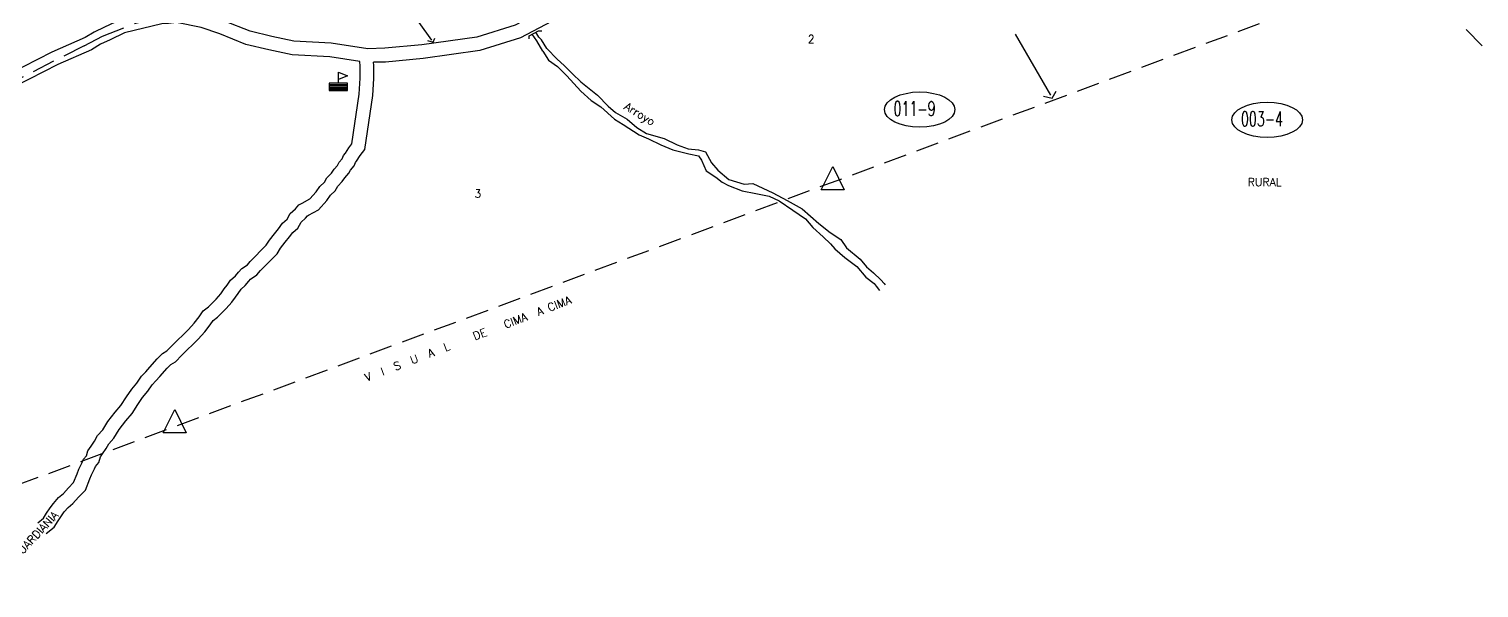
# Model space of a CAD drawing. Extents: x 527482 to 531218, y 1753527 to 1755999.
# Drawn here: x 528128 to 529396, y 1753610 to 1754099 of the extents above; entities that cross this region are included whole.
import ezdxf

# ---------------------------------------------------------------- set-up
doc = ezdxf.new("R2010")
doc.units = 0
doc.header["$LTSCALE"] = 80
doc.header["$MEASUREMENT"] = 0
doc.linetypes.add('HIDDEN', pattern=[0.375, 0.25, -0.125])
doc.layers.get('0').update_dxf_attribs({"linetype": 'CONTINUOUS'})
for name, color, linetype in [('4', 9, 'CONTINUOUS'), ('6', 10, 'CONTINUOUS'), ('9', 5, 'CONTINUOUS'), ('A', 3, 'CONTINUOUS'), ('C', 1, 'CONTINUOUS'), ('D', 6, 'CONTINUOUS'), ('F', 15, 'CONTINUOUS'), ('L', 14, 'CONTINUOUS')]:
    doc.layers.add(name, color=color, linetype=linetype)
doc.styles.add('ROMANS', font='ROMANS', dxfattribs={"height": 7})

# ---------------------------------------------------------------- blocks, each defined once
blk = doc.blocks.new('ELL')
blk.add_circle((0, 0), 1)
blk = doc.blocks.new('ESC')
for p, q in [((0, 0.5), (0.5, 0.3)), ((0, -0.1), (0, 0.5)), ((0.5, 0.3), (0, 0.1)), ((-0.5, -0.175), (0.5, -0.175)), ((-0.5, -0.25), (0.5, -0.25)), ((-0.5, -0.325), (0.5, -0.325)), ((-0.5, -0.4), (0.5, -0.4)), ((-0.5, -0.475), (0.5, -0.475))]:
    blk.add_line(p, q)
blk.add_lwpolyline([(-0.5, -0.1), (-0.5, -0.5), (0.5, -0.5), (0.5, -0.1)], close=True)

msp = doc.modelspace()

# ---------------------------------------------------------------- linework, layer by layer
at = {"layer": '4', "color": 9, "linetype": 'HIDDEN'}
msp.add_line((529363.464253, 1754119.405163), (529575.751803, 1753907.92838), dxfattribs=at)
for points in [[(528175.811254, 1754084.117831), (528191.971371, 1754092.406474), (528220.939691, 1754103.874355), (528230.938989, 1754106.225696), (528246.546296, 1754109.473746), (528489.448179, 1754227.05761)], [(528175.811254, 1754084.117831), (528115.20377, 1754053.117428), (528108.006424, 1754050.969281), (528077.492446, 1754038.291149), (528054.596285, 1754030.204087), (528024.96596, 1754018.073495), (527996.682467, 1754003.247215), (527960.317976, 1753981.681718), (527930.687651, 1753957.420533), (527907.79149, 1753934.507192), (527882.201663, 1753900.811102), (527855.265004, 1753864.419325), (527835.062509, 1753829.375392), (527814.860014, 1753794.331458), (527794.657519, 1753757.939681), (527774.455024, 1753710.765155), (527762.266177, 1753679.109973), (527762.388967, 1753673.862605), (527792.82426, 1753664.72585), (527820.216024, 1753655.589094), (527855.216611, 1753641.88396), (527871.956023, 1753628.178827), (527891.738963, 1753615.996486), (529311.17838, 1754143.405928)]]:
    msp.add_lwpolyline(points, dxfattribs=at)
at = {"layer": '6', "color": 10, "linetype": 'CONTINUOUS'}
for p, q in [((528171.232859, 1753713.723072), (528173.888369, 1753718.985449)), ((528185.665324, 1753716.126408), (528188.612963, 1753719.398775)), ((528188.612963, 1753719.398775), (528189.996322, 1753724.473762)), ((528166.564636, 1753701.95094), (528169.60791, 1753709.728455)), ((528169.60791, 1753709.728455), (528171.232859, 1753713.723072)), ((528180.753652, 1753705.281111), (528182.165166, 1753708.75104)), ((528182.165166, 1753708.75104), (528184.842111, 1753714.055894)), ((528184.842111, 1753714.055894), (528185.665324, 1753716.126408)), ((528157.684982, 1753692.428719), (528162.22812, 1753697.295689)), ((528162.22812, 1753697.295689), (528166.564636, 1753701.95094)), ((528171.004444, 1753689.111791), (528176.905472, 1753695.446548)), ((528176.905472, 1753695.446548), (528180.753652, 1753705.281111)), ((528146.124337, 1753679.735822), (528149.004306, 1753683.745727)), ((528149.004306, 1753683.745727), (528153.335726, 1753688.819318)), ((528153.335726, 1753688.819318), (528157.684982, 1753692.428719)), ((528161.792684, 1753680.243583), (528165.936018, 1753683.682092)), ((528165.936018, 1753683.682092), (528171.004444, 1753689.111791)), ((528135.193751, 1753666.841399), (528140.374592, 1753670.879332)), ((528140.374592, 1753670.879332), (528142.833672, 1753675.093311)), ((528142.833672, 1753675.093311), (528146.124337, 1753679.735822)), ((528149.574179, 1753662.835187), (528152.930595, 1753668.586876)), ((528152.930595, 1753668.586876), (528155.892805, 1753672.765999)), ((528155.892805, 1753672.765999), (528158.457476, 1753676.3369)), ((528158.457476, 1753676.3369), (528161.792684, 1753680.243583)), ((528142.570586, 1753657.376605), (528149.574179, 1753662.835187))]:
    msp.add_line(p, q, dxfattribs=at)
msp.add_lwpolyline([(528257.605607, 1754116.337162), (528257.120464, 1754116.435551), (528248.554681, 1754115.494401), (528241.866334, 1754114.994523), (528207.240919, 1754106.623085), (528193.512132, 1754100.179811), (528184.568777, 1754095.886843), (528176.67637, 1754091.188275), (528147.542887, 1754078.490513), (528109.912418, 1754059.204008)], dxfattribs=at)
at = {"layer": '9', "color": 5, "linetype": 'CONTINUOUS'}
for p, q in [((528577.066495, 1754079.262629), (528582.030683, 1754071.482986)), ((528580.594363, 1754081.695585), (528589.6175, 1754072.299732)), ((528582.030683, 1754071.482986), (528589.920097, 1754065.85256)), ((528589.6175, 1754072.299732), (528595.830851, 1754066.736112)), ((528589.920097, 1754065.85256), (528597.988645, 1754057.696905)), ((528595.830851, 1754066.736112), (528603.094772, 1754059.451892)), ((528597.988645, 1754057.696905), (528610.326273, 1754044.334916)), ((528603.094772, 1754059.451892), (528610.369826, 1754052.447016)), ((528610.369826, 1754052.447016), (528624.7408, 1754040.962492)), ((528610.326273, 1754044.334916), (528619.232852, 1754036.145858)), ((528619.232852, 1754036.145858), (528627.692088, 1754030.772506)), ((528624.7408, 1754040.962492), (528634.139261, 1754031.075104)), ((528627.692088, 1754030.772506), (528639.850582, 1754019.935745)), ((528634.139261, 1754031.075104), (528640.643091, 1754025.779693)), ((528640.643091, 1754025.779693), (528650.756119, 1754019.780848)), ((528639.850582, 1754019.935745), (528647.214711, 1754015.165618)), ((528647.214711, 1754015.165618), (528661.406552, 1754006.20632)), ((528650.756119, 1754019.780848), (528659.416758, 1754012.440957)), ((528659.416758, 1754012.440957), (528667.607784, 1754007.358083)), ((528661.406552, 1754006.20632), (528669.373906, 1754002.5313)), ((528667.607784, 1754007.358083), (528683.095149, 1754002.823747)), ((528669.373906, 1754002.5313), (528680.358368, 1753997.337082)), ((528683.095149, 1754002.823747), (528694.627164, 1753997.327917)), ((528680.358368, 1753997.337082), (528690.817547, 1753993.003166)), ((528690.817547, 1753993.003166), (528704.673387, 1753989.65301)), ((528694.627164, 1753997.327917), (528704.281715, 1753993.865434)), ((528704.281715, 1753993.865434), (528713.198444, 1753992.950447)), ((528704.673387, 1753989.65301), (528713.266234, 1753987.631782)), ((528713.198444, 1753992.950447), (528719.288333, 1753991.308773)), ((528713.266234, 1753987.631782), (528715.914925, 1753983.888971)), ((528719.288333, 1753991.308773), (528724.496638, 1753981.5884)), ((528715.914925, 1753983.888971), (528720.028124, 1753974.771824)), ((528720.028124, 1753974.771824), (528728.476225, 1753969.119129)), ((528724.496638, 1753981.5884), (528730.117899, 1753975.209017)), ((528730.117899, 1753975.209017), (528739.86251, 1753966.986558)), ((528728.476225, 1753969.119129), (528733.896083, 1753964.706287)), ((528733.896083, 1753964.706287), (528739.371613, 1753961.690162)), ((528739.371613, 1753961.690162), (528751.506854, 1753957.289438)), ((528739.86251, 1753966.986558), (528753.137394, 1753963.099984)), ((528753.137394, 1753963.099984), (528760.713076, 1753963.637388)), ((528760.713076, 1753963.637388), (528778.290444, 1753955.382509)), ((528751.506854, 1753957.289438), (528763.440691, 1753954.855255)), ((528763.440691, 1753954.855255), (528775.095185, 1753952.432206)), ((528775.095185, 1753952.432206), (528783.889436, 1753948.444439)), ((528778.290444, 1753955.382509), (528790.895297, 1753948.724767)), ((528783.889436, 1753948.444439), (528795.868795, 1753940.132904)), ((528790.895297, 1753948.724767), (528804.036568, 1753941.486069)), ((528795.868795, 1753940.132904), (528806.764183, 1753932.703937)), ((528804.036568, 1753941.486069), (528818.351871, 1753928.604826)), ((528806.764183, 1753932.703937), (528813.178938, 1753925.173776)), ((528813.178938, 1753925.173776), (528822.364861, 1753916.973585)), ((528818.351871, 1753928.604826), (528828.386959, 1753920.650575)), ((528822.364861, 1753916.973585), (528828.555943, 1753910.851277)), ((528828.386959, 1753920.650575), (528837.661957, 1753914.685133)), ((528828.555943, 1753910.851277), (528832.579083, 1753906.494107)), ((528837.661957, 1753914.685133), (528842.679993, 1753907.210644)), ((528832.579083, 1753906.494107), (528841.228587, 1753898.874872)), ((528841.228587, 1753898.874872), (528851.822363, 1753890.898353)), ((528842.679993, 1753907.210644), (528854.60368, 1753897.502391)), ((528854.60368, 1753897.502391), (528860.202673, 1753890.564322)), ((528851.822363, 1753890.898353), (528859.56703, 1753881.636458)), ((528860.202673, 1753890.564322), (528866.427159, 1753885.280045)), ((528866.427159, 1753885.280045), (528872.629376, 1753879.437081)), ((528859.56703, 1753881.636458), (528866.897756, 1753876.0283)), ((528866.897756, 1753876.0283), (528868.764087, 1753873.71561)), ((528868.764087, 1753873.71561), (528871.69212, 1753869.961665)), ((528872.629376, 1753879.437081), (528875.568545, 1753875.962479)), ((528875.568545, 1753875.962479), (528876.362038, 1753874.811701))]:
    msp.add_line(p, q, dxfattribs=at)
for points in [[(528577.066495, 1754079.262629), (528571.844476, 1754088.378829), (528567.8368, 1754094.242174)], [(528580.594363, 1754081.695585), (528575.921308, 1754089.144015), (528573.62809, 1754091.694633), (528570.860548, 1754095.850178)]]:
    msp.add_lwpolyline(points, dxfattribs=at)
at = {"layer": 'F', "color": 15, "linetype": 'CONTINUOUS'}
for p, q in [((528417.142557, 1754066.293793), (528416.841215, 1754070.395866)), ((528417.272507, 1754055.626117), (528417.142557, 1754066.293793)), ((528429.137196, 1754066.806938), (528428.93457, 1754069.565222)), ((528429.277145, 1754055.318424), (528429.137196, 1754066.806938)), ((528416.394826, 1754041.808149), (528417.272507, 1754055.626117)), ((528428.339591, 1754040.557812), (528429.277145, 1754055.318424)), ((528410.022204, 1753998.216678), (528416.394826, 1754041.808149)), ((528421.429602, 1753993.290527), (528428.339591, 1754040.557812)), ((528407.343761, 1753994.836832), (528410.022204, 1753998.216678)), ((528398.920668, 1753982.182155), (528401.604207, 1753985.143661)), ((528401.604207, 1753985.143661), (528402.614385, 1753988.084783)), ((528402.614385, 1753988.084783), (528404.471436, 1753990.199417)), ((528404.471436, 1753990.199417), (528407.343761, 1753994.836832)), ((528414.147163, 1753983.031577), (528417.179833, 1753987.927872)), ((528417.179833, 1753987.927872), (528421.429602, 1753993.290527)), ((528388.209444, 1753968.4536), (528392.132715, 1753972.685415)), ((528392.132715, 1753972.685415), (528394.392818, 1753976.060165)), ((528394.392818, 1753976.060165), (528397.489601, 1753979.445108)), ((528397.489601, 1753979.445108), (528398.920668, 1753982.182155)), ((528403.85875, 1753968.629243), (528407.399093, 1753972.499019)), ((528407.399093, 1753972.499019), (528408.843651, 1753975.26187)), ((528408.843651, 1753975.26187), (528412.152382, 1753978.913327)), ((528412.152382, 1753978.913327), (528413.194124, 1753981.946347)), ((528413.194124, 1753981.946347), (528414.147163, 1753983.031577)), ((528378.735404, 1753956.204523), (528382.023521, 1753961.056204)), ((528382.023521, 1753961.056204), (528385.951889, 1753964.869679)), ((528385.951889, 1753964.869679), (528388.209444, 1753968.4536)), ((528395.340306, 1753957.259278), (528397.768162, 1753961.113555)), ((528397.768162, 1753961.113555), (528401.576442, 1753965.221336)), ((528401.576442, 1753965.221336), (528403.85875, 1753968.629243)), ((528366.511577, 1753946.432363), (528373.161704, 1753950.069793)), ((528373.161704, 1753950.069793), (528378.735404, 1753956.204523)), ((528380.688248, 1753940.50882), (528388.19056, 1753948.766289)), ((528388.19056, 1753948.766289), (528391.265944, 1753953.304079)), ((528391.265944, 1753953.304079), (528395.340306, 1753957.259278)), ((528353.295407, 1753932.254891), (528356.162636, 1753937.310647)), ((528356.162636, 1753937.310647), (528360.713418, 1753941.550106)), ((528360.713418, 1753941.550106), (528363.601031, 1753944.9325)), ((528363.601031, 1753944.9325), (528366.511577, 1753946.432363)), ((528369.394735, 1753933.237173), (528371.195448, 1753935.346431)), ((528371.195448, 1753935.346431), (528372.14015, 1753935.833255)), ((528372.14015, 1753935.833255), (528380.688248, 1753940.50882)), ((528342.362273, 1753919.569638), (528345.864656, 1753924.005527)), ((528345.864656, 1753924.005527), (528349.361944, 1753928.859757)), ((528349.361944, 1753928.859757), (528353.295407, 1753932.254891)), ((528358.272341, 1753920.698817), (528362.708848, 1753924.528148)), ((528362.708848, 1753924.528148), (528365.691321, 1753929.787112)), ((528365.691321, 1753929.787112), (528369.394735, 1753933.237173)), ((528320.899056, 1753895.459249), (528335.161076, 1753909.649461)), ((528335.161076, 1753909.649461), (528337.829327, 1753913.865988)), ((528337.829327, 1753913.865988), (528342.362273, 1753919.569638)), ((528347.624862, 1753906.904448), (528351.768635, 1753912.118415)), ((528351.768635, 1753912.118415), (528355.446543, 1753916.776613)), ((528355.446543, 1753916.776613), (528358.272341, 1753920.698817)), ((528329.934268, 1753887.521075), (528344.580494, 1753902.093559)), ((528344.580494, 1753902.093559), (528347.624862, 1753906.904448)), ((528308.083391, 1753882.751063), (528310.761834, 1753886.13091)), ((528310.761834, 1753886.13091), (528313.654543, 1753889.094964)), ((528313.654543, 1753889.094964), (528318.633858, 1753892.502839)), ((528318.633858, 1753892.502839), (528320.899056, 1753895.459249)), ((528321.41264, 1753879.863288), (528326.993363, 1753883.682771)), ((528326.993363, 1753883.682771), (528329.934268, 1753887.521075)), ((528295.512568, 1753867.117044), (528298.389989, 1753871.336119)), ((528298.389989, 1753871.336119), (528300.86181, 1753874.504247)), ((528300.86181, 1753874.504247), (528303.943305, 1753879.144211)), ((528303.943305, 1753879.144211), (528308.083391, 1753882.751063)), ((528310.60468, 1753867.48382), (528313.045076, 1753871.158448)), ((528313.045076, 1753871.158448), (528316.800668, 1753874.430329)), ((528316.800668, 1753874.430329), (528319.782204, 1753878.19264)), ((528319.782204, 1753878.19264), (528321.41264, 1753879.863288)), ((528284.564146, 1753855.686812), (528291.385223, 1753862.464341)), ((528291.385223, 1753862.464341), (528295.512568, 1753867.117044)), ((528300.111374, 1753854.218305), (528304.996222, 1753859.724931)), ((528304.996222, 1753859.724931), (528308.087379, 1753864.257401)), ((528308.087379, 1753864.257401), (528310.60468, 1753867.48382)), ((528272.184657, 1753841.519532), (528276.30181, 1753847.008916)), ((528276.30181, 1753847.008916), (528280.00572, 1753852.074863)), ((528280.00572, 1753852.074863), (528284.564146, 1753855.686812)), ((528288.732856, 1753843.679513), (528292.544478, 1753846.699718)), ((528292.544478, 1753846.699718), (528300.111374, 1753854.218305)), ((528252.759633, 1753821.827195), (528267.024201, 1753835.808238)), ((528267.024201, 1753835.808238), (528272.184657, 1753841.519532)), ((528275.683898, 1753827.493059), (528281.45579, 1753833.881055)), ((528281.45579, 1753833.881055), (528285.945615, 1753839.86732)), ((528285.945615, 1753839.86732), (528288.732856, 1753843.679513)), ((528248.213947, 1753817.169396), (528252.759633, 1753821.827195)), ((528261.254527, 1753813.35049), (528275.683898, 1753827.493059)), ((528233.117794, 1753802.759821), (528239.722057, 1753810.162312)), ((528239.722057, 1753810.162312), (528244.267743, 1753814.820112)), ((528244.267743, 1753814.820112), (528248.213947, 1753817.169396)), ((528251.757436, 1753805.313413), (528255.70364, 1753807.662697)), ((528255.70364, 1753807.662697), (528261.254527, 1753813.35049)), ((528221.98823, 1753789.026169), (528225.891117, 1753794.931345)), ((528225.891117, 1753794.931345), (528229.816937, 1753798.95399)), ((528229.816937, 1753798.95399), (528233.117794, 1753802.759821)), ((528238.651242, 1753790.825066), (528242.128074, 1753794.833792)), ((528242.128074, 1753794.833792), (528248.497613, 1753801.97319)), ((528248.497613, 1753801.97319), (528251.757436, 1753805.313413)), ((528212.720813, 1753776.988811), (528217.450188, 1753783.740859)), ((528217.450188, 1753783.740859), (528221.98823, 1753789.026169)), ((528231.583688, 1753781.780807), (528235.274366, 1753787.364904)), ((528235.274366, 1753787.364904), (528238.651242, 1753790.825066)), ((528203.052891, 1753763.482165), (528208.001629, 1753769.400082)), ((528208.001629, 1753769.400082), (528212.720813, 1753776.988811)), ((528217.747289, 1753762.348056), (528222.737833, 1753770.373149)), ((528222.737833, 1753770.373149), (528226.93978, 1753776.372198)), ((528226.93978, 1753776.372198), (528231.583688, 1753781.780807)), ((528196.458821, 1753755.242994), (528203.052891, 1753763.482165)), ((528212.341184, 1753755.883201), (528217.747289, 1753762.348056)), ((528187.612291, 1753743.001561), (528192.152881, 1753748.077701)), ((528192.152881, 1753748.077701), (528196.458821, 1753755.242994)), ((528201.853735, 1753740.923519), (528206.330224, 1753748.372616)), ((528206.330224, 1753748.372616), (528212.341184, 1753755.883201)), ((528178.987673, 1753729.716826), (528181.867642, 1753733.726731)), ((528181.867642, 1753733.726731), (528184.742515, 1753738.154976)), ((528184.742515, 1753738.154976), (528187.612291, 1753743.001561)), ((528191.778921, 1753726.955751), (528194.942128, 1753731.828124)), ((528194.942128, 1753731.828124), (528197.339409, 1753735.876742)), ((528197.339409, 1753735.876742), (528201.853735, 1753740.923519)), ((528173.888369, 1753718.985449), (528175.309244, 1753722.559177)), ((528175.309244, 1753722.559177), (528177.786161, 1753725.308965)), ((528177.786161, 1753725.308965), (528178.987673, 1753729.716826)), ((528189.996322, 1753724.473762), (528191.778921, 1753726.955751))]:
    msp.add_line(p, q, dxfattribs=at)
for points in [[(528641.730431, 1754191.924441), (528634.701486, 1754187.351874), (528622.520975, 1754174.023822), (528610.626075, 1754154.423215), (528603.248833, 1754141.781278), (528598.930153, 1754135.661836), (528594.397207, 1754129.958186), (528588.818411, 1754124.241796), (528577.839412, 1754115.321605), (528552.896976, 1754102.047293), (528519.342892, 1754091.596894), (528471.098487, 1754084.942364), (528438.710243, 1754081.828207), (528424.070882, 1754081.440675), (528392.004153, 1754086.280079), (528359.348134, 1754087.974286), (528340.050974, 1754092.13244), (528320.957888, 1754096.711481), (528298.673742, 1754105.644875), (528281.447899, 1754111.50187), (528259.512449, 1754115.950448)], [(528617.176457, 1754141.839287), (528613.351977, 1754135.285505), (528608.537332, 1754128.463295), (528603.411726, 1754122.01392), (528596.922803, 1754115.364956), (528584.503766, 1754105.274767), (528557.540528, 1754090.924988), (528521.964672, 1754079.844909), (528472.493176, 1754073.021123), (528439.444159, 1754069.843432), (528428.93457, 1754069.565222)], [(528416.841215, 1754070.395866), (528390.79503, 1754074.32667), (528357.763226, 1754076.040373), (528337.387461, 1754080.430944), (528317.306615, 1754085.246878), (528294.506686, 1754094.387042), (528278.311116, 1754099.893731), (528256.570142, 1754104.302869), (528249.657496, 1754103.543355), (528243.735855, 1754103.10078), (528211.240588, 1754095.244351), (528198.657861, 1754089.338952), (528190.245832, 1754085.30103), (528182.164634, 1754080.49007), (528152.681846, 1754067.640064), (528115.03341, 1754048.344351)], [(528565.219624, 1754090.164262), (528564.964822, 1754092.71488), (528573.118486, 1754097.050931), (528576.17611, 1754097.050931)]]:
    msp.add_lwpolyline(points, dxfattribs=at)
for points in [[(528820.498378, 1753958.140497), (528830.587149, 1753978.332408), (528840.67592, 1753958.140497)], [(528245.012168, 1753745.578097), (528255.100939, 1753765.770008), (528265.18971, 1753745.578097)]]:
    msp.add_lwpolyline(points, close=True, dxfattribs=at)
at = {"layer": 'L', "color": 14, "linetype": 'CONTINUOUS'}
for points in [[(528458.926604, 1754117.671811), (528479.649283, 1754088.809222)], [(528476.032477, 1754088.766308), (528481.057076, 1754087.330452), (528482.492676, 1754090.561127)], [(528990.36643, 1754094.294832), (529021.000362, 1754040.80998)], [(529015.05685, 1754039.960402), (529022.698509, 1754038.261247), (529026.094802, 1754044.208291)]]:
    msp.add_lwpolyline(points, dxfattribs=at)

# ---------------------------------------------------------------- block references
at = {"layer": '4', "color": 9, "xscale": 30.829344, "yscale": 15.414672, "zscale": 30.829344}
for p in [(528906.76214, 1754028.214685), (529210.648085, 1754019.249101)]:
    msp.add_blockref('ELL', p, dxfattribs=at)
at = {"layer": 'A', "color": 3, "linetype": 'CONTINUOUS', "xscale": 16.05695, "yscale": 16.05695, "zscale": 16.05695}
msp.add_blockref('ESC', (528398.201715, 1754052.872906), dxfattribs=at)

# ---------------------------------------------------------------- texts
at = {"layer": '4', "color": 9, "style": 'ROMANS', "width": 0.63}
for s, p in [('011-9', (528883.862107, 1754022.614291)), ('003-4', (529187.748052, 1754013.648707))]:
    msp.add_text(s, height=12.84556, dxfattribs=at).set_placement(p)
at = {"layer": '4', "color": 9, "style": 'ROMANS'}
msp.add_text('RURAL', height=7, dxfattribs=at).set_placement((529193.610123, 1753961.373605))
at = {"layer": '9', "color": 5, "linetype": 'CONTINUOUS', "style": 'ROMANS'}
msp.add_text('Arroyo', height=7, rotation=328.895014, dxfattribs=at).set_placement((528647.481647, 1754029.052397))
at = {"layer": 'C', "color": 1, "style": 'ROMANS'}
for s, p in [('2', (528808.823176, 1754086.465199)), ('3', (528517.225872, 1753951.189893))]:
    msp.add_text(s, height=7, dxfattribs=at).set_placement(p)
at = {"layer": 'D', "color": 6, "linetype": 'CONTINUOUS', "style": 'ROMANS'}
for s, rotation, p in [('V  I  S  U  A  L   DE   CIMA  A CIMA', 20.933461, (528422.891383, 1753790.133382)), ('< A LA GUARDIANIA', 46.817792, (528091.984234, 1753606.806238))]:
    msp.add_text(s, height=7, rotation=rotation, dxfattribs=at).set_placement(p)

doc.saveas('drawing.dxf')
